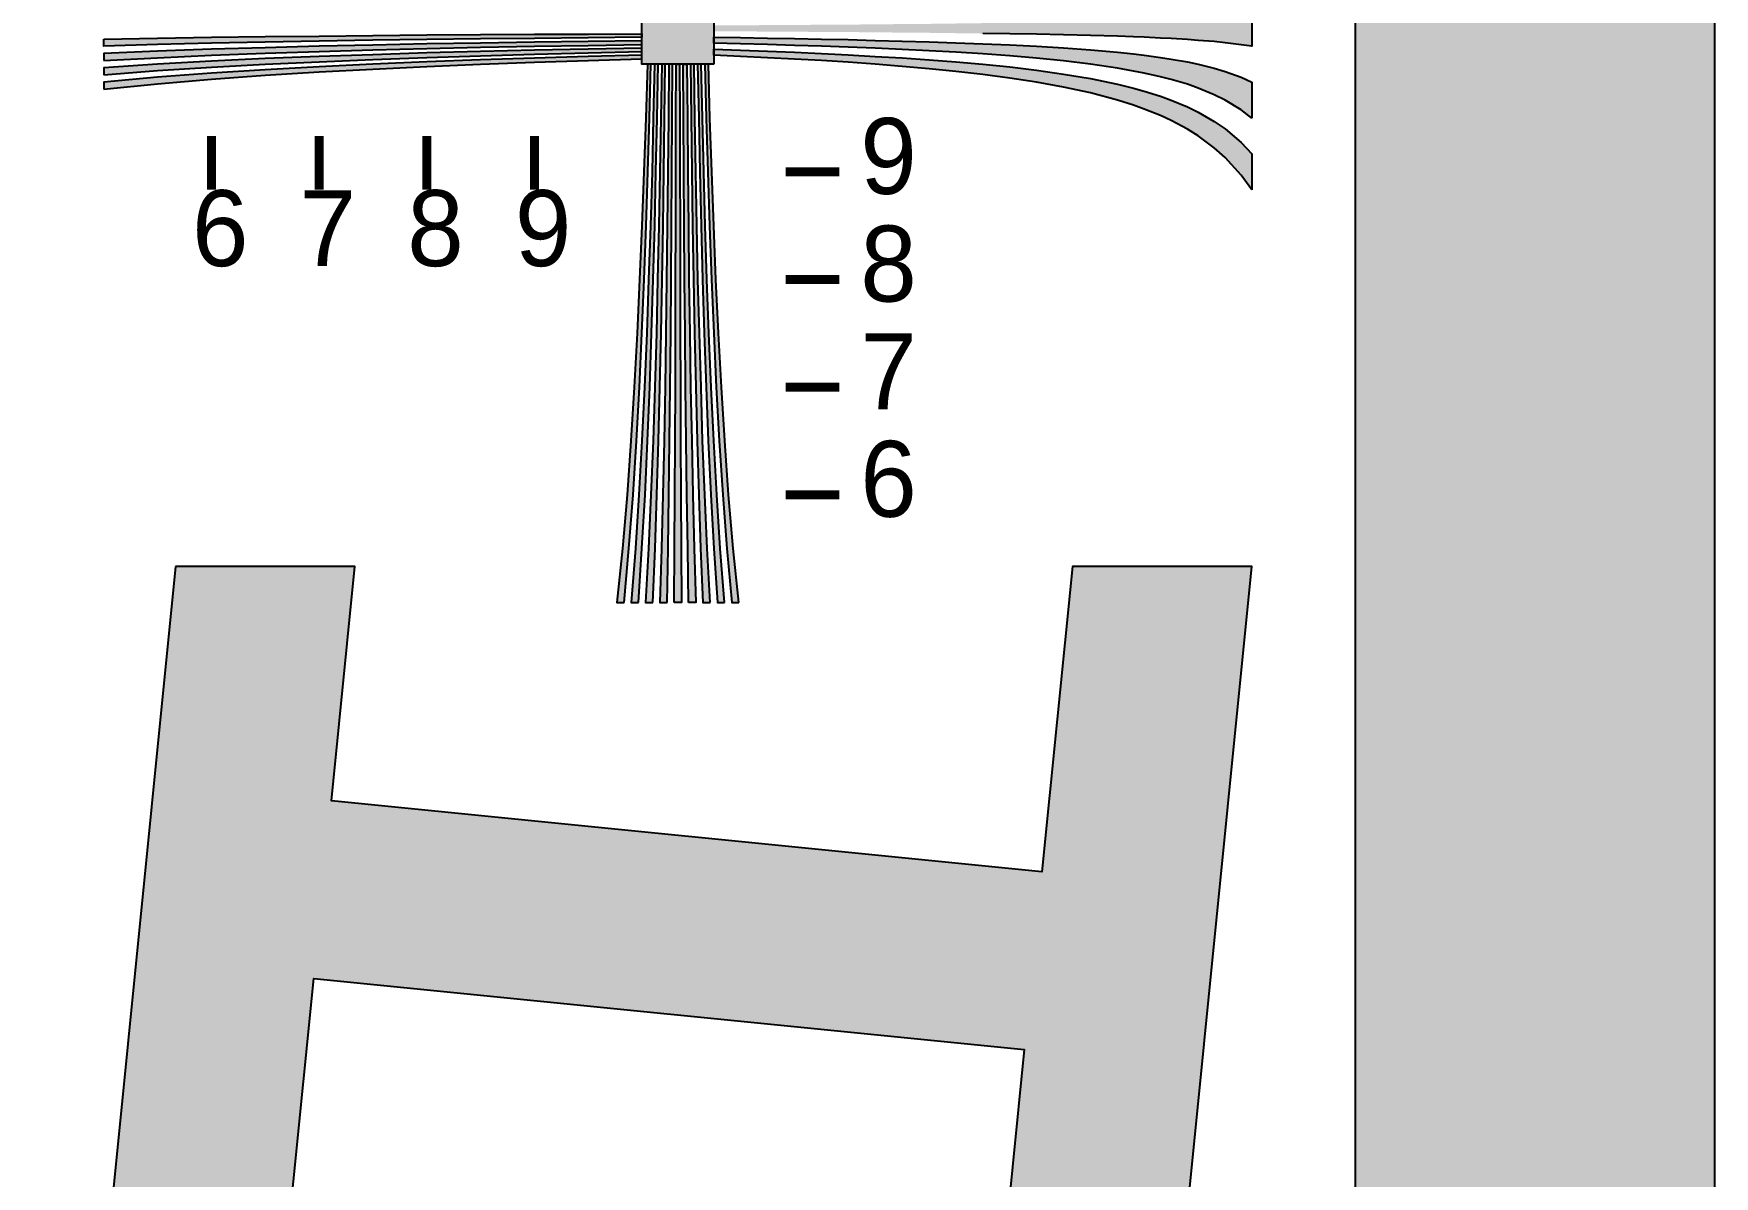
# Model space of a CAD drawing. Header units: millimetres. Extents: x 0 to 297, y 0 to 210.
# Drawn here: x 215 to 297, y 92.7 to 148.5 of the extents above; entities that cross this region are included whole.
import ezdxf

# ---------------------------------------------------------------- set-up
doc = ezdxf.new("R2010")
doc.units = ezdxf.units.MM
for name, color, linetype in [('FRAME', 7, 'Continuous'), ('GLUE', 1, 'Continuous'), ('LABELS', 7, 'Continuous'), ('PERIPHERY', 7, 'Continuous'), ('SFR', 7, 'Continuous')]:
    doc.layers.add(name, color=color, linetype=linetype)

msp = doc.modelspace()

# ---------------------------------------------------------------- hatches: boundary and pattern name
at = {"layer": 'FRAME', "true_color": 0x000000}
h = msp.add_hatch(color=7, dxfattribs=at)
h.dxf.hatch_style = 1
h.paths.add_polyline_path([(279.5, 192.5), (297, 192.5), (297, 17.5), (279.5, 17.5), (279.5, 192.5)])
at = {"layer": 'PERIPHERY', "true_color": 0x000000}
h = msp.add_hatch(color=7, dxfattribs=at)
h.dxf.hatch_style = 1
h.paths.add_polyline_path([(248.192, 147), (244.692, 147), (244.692, 150.5), (248.192, 150.5), (248.192, 147)])
h = msp.add_hatch(color=7, dxfattribs=at)
h.dxf.hatch_style = 1
h.paths.add_polyline_path([(274.442, 147.876), (273.917, 147.954), (273.13, 148.051), (272.605, 148.103), (271.817, 148.165), (271.292, 148.208), (270.505, 148.252), (269.98, 148.278), (269.192, 148.313), (268.667, 148.331), (267.88, 148.366), (266.567, 148.401), (265.255, 148.436), (263.942, 148.462), (262.63, 148.48), (261.317, 148.497), (260.005, 148.515), (258.692, 148.532), (257.38, 148.541), (256.067, 148.559), (254.755, 148.567), (253.442, 148.576), (252.13, 148.585), (250.817, 148.593), (249.504, 148.602), (248.192, 148.602), (248.192, 148.9), (249.504, 148.9), (250.817, 148.908), (252.13, 148.917), (253.442, 148.925), (254.755, 148.934), (256.067, 148.943), (257.38, 148.96), (258.692, 148.969), (260.005, 148.987), (261.317, 149.004), (262.63, 149.022), (263.942, 149.04), (265.255, 149.066), (266.567, 149.101), (267.88, 149.136), (268.667, 149.171), (269.192, 149.188), (269.98, 149.223), (270.505, 149.249), (271.292, 149.302), (271.817, 149.337), (272.605, 149.398), (273.13, 149.45), (273.917, 149.547), (274.442, 149.625), (274.442, 147.876)])
h = msp.add_hatch(color=7, dxfattribs=at)
h.dxf.hatch_style = 1
h.paths.add_polyline_path([(218.442, 148.227), (221.067, 148.271), (223.692, 148.314), (226.317, 148.349), (228.942, 148.376), (231.567, 148.402), (234.192, 148.428), (236.817, 148.446), (239.442, 148.464), (242.067, 148.472), (244.692, 148.49), (244.692, 148.315), (242.067, 148.289), (239.442, 148.262), (236.817, 148.236), (234.192, 148.21), (231.567, 148.166), (228.942, 148.131), (226.317, 148.078), (223.692, 148.026), (221.067, 147.956), (218.442, 147.877), (218.442, 148.227)])
h = msp.add_hatch(color=7, dxfattribs=at)
h.dxf.hatch_style = 1
h.paths.add_polyline_path([(218.442, 147.177), (221.067, 147.317), (223.692, 147.439), (226.317, 147.544), (228.942, 147.623), (231.567, 147.702), (234.192, 147.772), (236.817, 147.825), (239.442, 147.877), (242.067, 147.921), (244.692, 147.965), (244.692, 148.14), (242.067, 148.105), (239.442, 148.07), (236.817, 148.035), (234.192, 147.991), (231.567, 147.938), (228.942, 147.877), (226.317, 147.807), (223.692, 147.729), (221.067, 147.641), (218.442, 147.527), (218.442, 147.177)])
h = msp.add_hatch(color=7, dxfattribs=at)
h.dxf.hatch_style = 1
h.paths.add_polyline_path([(218.442, 146.477), (221.067, 146.687), (223.692, 146.853), (226.317, 147.002), (228.942, 147.124), (231.567, 147.238), (234.192, 147.334), (236.817, 147.413), (239.442, 147.492), (242.067, 147.553), (244.692, 147.614), (244.692, 147.789), (242.067, 147.736), (239.442, 147.684), (236.817, 147.623), (234.192, 147.553), (231.567, 147.465), (228.942, 147.378), (226.317, 147.273), (223.692, 147.15), (221.067, 147.002), (218.442, 146.827), (218.442, 146.477)])
h = msp.add_hatch(color=7, dxfattribs=at)
h.dxf.hatch_style = 1
h.paths.add_polyline_path([(274.442, 144.375), (273.917, 144.77), (273.13, 145.251), (272.605, 145.513), (271.817, 145.837), (271.292, 146.021), (270.505, 146.248), (269.98, 146.389), (269.192, 146.563), (268.667, 146.668), (267.88, 146.808), (266.567, 147), (265.255, 147.158), (263.942, 147.289), (262.63, 147.403), (261.317, 147.5), (260.005, 147.587), (258.692, 147.657), (257.38, 147.719), (256.067, 147.779), (254.755, 147.832), (253.442, 147.876), (252.13, 147.92), (250.817, 147.955), (249.504, 147.989), (248.192, 148.025), (248.192, 148.313), (249.504, 148.296), (250.817, 148.27), (252.13, 148.252), (253.442, 148.226), (254.755, 148.2), (256.067, 148.165), (257.38, 148.13), (258.692, 148.095), (260.005, 148.051), (261.317, 147.998), (262.63, 147.946), (263.942, 147.876), (265.255, 147.797), (266.567, 147.701), (267.88, 147.587), (268.667, 147.5), (269.192, 147.438), (269.98, 147.333), (270.505, 147.254), (271.292, 147.114), (271.817, 147), (272.605, 146.808), (273.13, 146.651), (273.917, 146.362), (274.442, 146.125), (274.442, 144.375)])
h = msp.add_hatch(color=7, dxfattribs=at)
h.dxf.hatch_style = 1
h.paths.add_polyline_path([(274.442, 140.876), (273.917, 141.593), (273.13, 142.451), (272.605, 142.914), (271.817, 143.5), (271.292, 143.833), (270.505, 144.252), (269.98, 144.498), (269.192, 144.813), (268.667, 144.997), (267.88, 145.25), (266.567, 145.6), (265.255, 145.889), (263.942, 146.126), (262.63, 146.327), (261.317, 146.502), (260.005, 146.65), (258.692, 146.782), (257.38, 146.895), (256.067, 147), (254.755, 147.097), (253.442, 147.176), (252.13, 147.254), (250.817, 147.316), (249.504, 147.377), (248.192, 147.438), (248.192, 147.727), (249.504, 147.683), (250.817, 147.639), (252.13, 147.587), (253.442, 147.525), (254.755, 147.464), (256.067, 147.385), (257.38, 147.306), (258.692, 147.219), (260.005, 147.114), (261.317, 147), (262.63, 146.869), (263.942, 146.712), (265.255, 146.519), (266.567, 146.3), (267.88, 146.029), (268.667, 145.836), (269.192, 145.688), (269.98, 145.443), (270.505, 145.25), (271.292, 144.927), (271.817, 144.664), (272.605, 144.209), (273.13, 143.85), (273.917, 143.185), (274.442, 142.625), (274.442, 140.876)])
h = msp.add_hatch(color=7, dxfattribs=at)
h.dxf.hatch_style = 1
h.paths.add_polyline_path([(218.442, 145.776), (221.067, 146.048), (223.692, 146.275), (226.317, 146.459), (228.942, 146.625), (231.567, 146.765), (234.192, 146.897), (236.817, 147.002), (239.442, 147.098), (242.067, 147.186), (244.692, 147.264), (244.692, 147.439), (242.067, 147.369), (239.442, 147.29), (236.817, 147.212), (234.192, 147.115), (231.567, 147.001), (228.942, 146.879), (226.317, 146.73), (223.692, 146.564), (221.067, 146.363), (218.442, 146.127), (218.442, 145.776)])
h = msp.add_hatch(color=7, dxfattribs=at)
h.dxf.hatch_style = 1
h.paths.add_polyline_path([(243.817, 120.75), (244.053, 123.375), (244.254, 126), (244.421, 128.625), (244.569, 131.25), (244.692, 133.875), (244.797, 136.5), (244.902, 139.125), (244.98, 141.75), (245.059, 144.375), (245.129, 147), (244.955, 147), (244.876, 144.375), (244.788, 141.75), (244.692, 139.125), (244.578, 136.5), (244.456, 133.875), (244.316, 131.25), (244.15, 128.625), (243.966, 126), (243.738, 123.375), (243.467, 120.75), (243.817, 120.75)])
h = msp.add_hatch(color=7, dxfattribs=at)
h.dxf.hatch_style = 1
h.paths.add_polyline_path([(244.517, 120.75), (244.692, 123.375), (244.84, 126), (244.963, 128.625), (245.068, 131.25), (245.155, 133.875), (245.234, 136.5), (245.313, 139.125), (245.374, 141.75), (245.427, 144.375), (245.479, 147), (245.304, 147), (245.243, 144.375), (245.182, 141.75), (245.103, 139.125), (245.016, 136.5), (244.928, 133.875), (244.815, 131.25), (244.692, 128.625), (244.544, 126), (244.377, 123.375), (244.167, 120.75), (244.517, 120.75)])
h = msp.add_hatch(color=7, dxfattribs=at)
h.dxf.hatch_style = 1
h.paths.add_polyline_path([(245.217, 120.75), (245.331, 123.375), (245.418, 126), (245.497, 128.625), (245.567, 131.25), (245.628, 133.875), (245.672, 136.5), (245.725, 139.125), (245.76, 141.75), (245.794, 144.375), (245.829, 147), (245.655, 147), (245.611, 144.375), (245.567, 141.75), (245.514, 139.125), (245.453, 136.5), (245.392, 133.875), (245.313, 131.25), (245.234, 128.625), (245.129, 126), (245.007, 123.375), (244.867, 120.75), (245.217, 120.75)])
h = msp.add_hatch(color=7, dxfattribs=at)
h.dxf.hatch_style = 1
h.paths.add_polyline_path([(245.917, 120.75), (245.961, 123.375), (246.005, 126), (246.04, 128.625), (246.066, 131.25), (246.092, 133.875), (246.11, 136.5), (246.136, 139.125), (246.153, 141.75), (246.162, 144.375), (246.18, 147), (246.005, 147), (245.979, 144.375), (245.952, 141.75), (245.926, 139.125), (245.891, 136.5), (245.856, 133.875), (245.822, 131.25), (245.769, 128.625), (245.716, 126), (245.646, 123.375), (245.568, 120.75), (245.917, 120.75)])
h = msp.add_hatch(color=7, dxfattribs=at)
h.dxf.hatch_style = 1
h.paths.add_polyline_path([(246.267, 120.75), (246.285, 123.375), (246.293, 126), (246.311, 128.625), (246.32, 131.25), (246.328, 133.875), (246.328, 136.5), (246.337, 139.125), (246.345, 141.75), (246.345, 144.375), (246.354, 147), (246.529, 147), (246.538, 144.375), (246.538, 141.75), (246.546, 139.125), (246.546, 136.5), (246.555, 133.875), (246.563, 131.25), (246.572, 128.625), (246.59, 126), (246.599, 123.375), (246.616, 120.75), (246.267, 120.75)])
h = msp.add_hatch(color=7, dxfattribs=at)
h.dxf.hatch_style = 1
h.paths.add_polyline_path([(246.967, 120.75), (246.923, 123.375), (246.879, 126), (246.845, 128.625), (246.818, 131.25), (246.792, 133.875), (246.766, 136.5), (246.748, 139.125), (246.73, 141.75), (246.722, 144.375), (246.704, 147), (246.879, 147), (246.905, 144.375), (246.932, 141.75), (246.958, 139.125), (246.984, 136.5), (247.028, 133.875), (247.063, 131.25), (247.116, 128.625), (247.168, 126), (247.238, 123.375), (247.317, 120.75), (246.967, 120.75)])
h = msp.add_hatch(color=7, dxfattribs=at)
h.dxf.hatch_style = 1
h.paths.add_polyline_path([(248.017, 120.75), (247.877, 123.375), (247.755, 126), (247.65, 128.625), (247.571, 131.25), (247.492, 133.875), (247.422, 136.5), (247.369, 139.125), (247.317, 141.75), (247.273, 144.375), (247.229, 147), (247.054, 147), (247.089, 144.375), (247.124, 141.75), (247.159, 139.125), (247.203, 136.5), (247.255, 133.875), (247.317, 131.25), (247.387, 128.625), (247.465, 126), (247.553, 123.375), (247.667, 120.75), (248.017, 120.75)])
h = msp.add_hatch(color=7, dxfattribs=at)
h.dxf.hatch_style = 1
h.paths.add_polyline_path([(248.717, 120.75), (248.507, 123.375), (248.34, 126), (248.192, 128.625), (248.07, 131.25), (247.956, 133.875), (247.859, 136.5), (247.781, 139.125), (247.702, 141.75), (247.641, 144.375), (247.58, 147), (247.405, 147), (247.457, 144.375), (247.51, 141.75), (247.571, 139.125), (247.641, 136.5), (247.729, 133.875), (247.816, 131.25), (247.921, 128.625), (248.043, 126), (248.192, 123.375), (248.367, 120.75), (248.717, 120.75)])
h = msp.add_hatch(color=7, dxfattribs=at)
h.dxf.hatch_style = 1
h.paths.add_polyline_path([(249.417, 120.75), (249.146, 123.375), (248.918, 126), (248.735, 128.625), (248.568, 131.25), (248.428, 133.875), (248.297, 136.5), (248.192, 139.125), (248.095, 141.75), (248.008, 144.375), (247.929, 147), (247.754, 147), (247.824, 144.375), (247.903, 141.75), (247.982, 139.125), (248.078, 136.5), (248.192, 133.875), (248.315, 131.25), (248.463, 128.625), (248.629, 126), (248.83, 123.375), (249.067, 120.75), (249.417, 120.75)])
at = {"layer": 'SFR', "true_color": 0x000000}
h = msp.add_hatch(color=7, dxfattribs=at)
h.dxf.hatch_style = 1
h.paths.add_polyline_path([(221.942, 122.5), (218.442, 87.5), (227.192, 87.5), (228.682, 102.401), (263.336, 98.935), (262.193, 87.499), (270.942, 87.499), (274.443, 122.499), (265.692, 122.499), (264.202, 107.598), (229.549, 111.064), (230.692, 122.499), (221.942, 122.499), (221.942, 122.5)])

# ---------------------------------------------------------------- linework, layer by layer
at = {"layer": 'FRAME', "color": 250}
msp.add_lwpolyline([(279.5, 192.5), (297, 192.5), (297, 17.5), (279.5, 17.5), (279.5, 192.5)], close=True, dxfattribs=at)
at = {"layer": 'FRAME', "color": 250, "true_color": 0x000000}
for points in [[(279.5, 192.5), (279.5, 17.5), (297, 17.5)], [(297, 17.5), (297, 192.5), (279.5, 192.5)]]:
    msp.add_solid(points, dxfattribs=at)
at = {"layer": 'GLUE', "color": 1, "lineweight": 18}
msp.add_lwpolyline([(0, 0), (297, 0), (297, 210), (0, 210), (0, 0)], dxfattribs=at)
at = {"layer": 'PERIPHERY', "color": 250}
for points in [[(248.192, 147), (244.692, 147), (244.692, 150.5), (248.192, 150.5), (248.192, 147)], [(218.442, 148.227), (221.067, 148.271), (223.692, 148.314), (226.317, 148.349), (228.942, 148.376), (231.567, 148.402), (234.192, 148.428), (236.817, 148.446), (239.442, 148.464), (242.067, 148.472), (244.692, 148.49), (244.692, 148.315), (242.067, 148.289), (239.442, 148.262), (236.817, 148.236), (234.192, 148.21), (231.567, 148.166), (228.942, 148.131), (226.317, 148.078), (223.692, 148.026), (221.067, 147.956), (218.442, 147.877), (218.442, 148.227)], [(218.442, 147.177), (221.067, 147.317), (223.692, 147.439), (226.317, 147.544), (228.942, 147.623), (231.567, 147.702), (234.192, 147.772), (236.817, 147.825), (239.442, 147.877), (242.067, 147.921), (244.692, 147.965), (244.692, 148.14), (242.067, 148.105), (239.442, 148.07), (236.817, 148.035), (234.192, 147.991), (231.567, 147.938), (228.942, 147.877), (226.317, 147.807), (223.692, 147.729), (221.067, 147.641), (218.442, 147.527), (218.442, 147.177)], [(218.442, 146.477), (221.067, 146.687), (223.692, 146.853), (226.317, 147.002), (228.942, 147.124), (231.567, 147.238), (234.192, 147.334), (236.817, 147.413), (239.442, 147.492), (242.067, 147.553), (244.692, 147.614), (244.692, 147.789), (242.067, 147.736), (239.442, 147.684), (236.817, 147.623), (234.192, 147.553), (231.567, 147.465), (228.942, 147.378), (226.317, 147.273), (223.692, 147.15), (221.067, 147.002), (218.442, 146.827), (218.442, 146.477)], [(274.442, 144.375), (273.917, 144.77), (273.13, 145.251), (272.605, 145.513), (271.817, 145.837), (271.292, 146.021), (270.505, 146.248), (269.98, 146.389), (269.192, 146.563), (268.667, 146.668), (267.88, 146.808), (266.567, 147), (265.255, 147.158), (263.942, 147.289), (262.63, 147.403), (261.317, 147.5), (260.005, 147.587), (258.692, 147.657), (257.38, 147.719), (256.067, 147.779), (254.755, 147.832), (253.442, 147.876), (252.13, 147.92), (250.817, 147.955), (249.504, 147.989), (248.192, 148.025), (248.192, 148.313), (249.504, 148.296), (250.817, 148.27), (252.13, 148.252), (253.442, 148.226), (254.755, 148.2), (256.067, 148.165), (257.38, 148.13), (258.692, 148.095), (260.005, 148.051), (261.317, 147.998), (262.63, 147.946), (263.942, 147.876), (265.255, 147.797), (266.567, 147.701), (267.88, 147.587), (268.667, 147.5), (269.192, 147.438), (269.98, 147.333), (270.505, 147.254), (271.292, 147.114), (271.817, 147), (272.605, 146.808), (273.13, 146.651), (273.917, 146.362), (274.442, 146.125), (274.442, 144.375)], [(274.442, 140.876), (273.917, 141.593), (273.13, 142.451), (272.605, 142.914), (271.817, 143.5), (271.292, 143.833), (270.505, 144.252), (269.98, 144.498), (269.192, 144.813), (268.667, 144.997), (267.88, 145.25), (266.567, 145.6), (265.255, 145.889), (263.942, 146.126), (262.63, 146.327), (261.317, 146.502), (260.005, 146.65), (258.692, 146.782), (257.38, 146.895), (256.067, 147), (254.755, 147.097), (253.442, 147.176), (252.13, 147.254), (250.817, 147.316), (249.504, 147.377), (248.192, 147.438), (248.192, 147.727), (249.504, 147.683), (250.817, 147.639), (252.13, 147.587), (253.442, 147.525), (254.755, 147.464), (256.067, 147.385), (257.38, 147.306), (258.692, 147.219), (260.005, 147.114), (261.317, 147), (262.63, 146.869), (263.942, 146.712), (265.255, 146.519), (266.567, 146.3), (267.88, 146.029), (268.667, 145.836), (269.192, 145.688), (269.98, 145.443), (270.505, 145.25), (271.292, 144.927), (271.817, 144.664), (272.605, 144.209), (273.13, 143.85), (273.917, 143.185), (274.442, 142.625), (274.442, 140.876)], [(218.442, 145.776), (221.067, 146.048), (223.692, 146.275), (226.317, 146.459), (228.942, 146.625), (231.567, 146.765), (234.192, 146.897), (236.817, 147.002), (239.442, 147.098), (242.067, 147.186), (244.692, 147.264), (244.692, 147.439), (242.067, 147.369), (239.442, 147.29), (236.817, 147.212), (234.192, 147.115), (231.567, 147.001), (228.942, 146.879), (226.317, 146.73), (223.692, 146.564), (221.067, 146.363), (218.442, 146.127), (218.442, 145.776)], [(243.817, 120.75), (244.053, 123.375), (244.254, 126), (244.421, 128.625), (244.569, 131.25), (244.692, 133.875), (244.797, 136.5), (244.902, 139.125), (244.98, 141.75), (245.059, 144.375), (245.129, 147), (244.955, 147), (244.876, 144.375), (244.788, 141.75), (244.692, 139.125), (244.578, 136.5), (244.456, 133.875), (244.316, 131.25), (244.15, 128.625), (243.966, 126), (243.738, 123.375), (243.467, 120.75), (243.817, 120.75)], [(244.517, 120.75), (244.692, 123.375), (244.84, 126), (244.963, 128.625), (245.068, 131.25), (245.155, 133.875), (245.234, 136.5), (245.313, 139.125), (245.374, 141.75), (245.427, 144.375), (245.479, 147), (245.304, 147), (245.243, 144.375), (245.182, 141.75), (245.103, 139.125), (245.016, 136.5), (244.928, 133.875), (244.815, 131.25), (244.692, 128.625), (244.544, 126), (244.377, 123.375), (244.167, 120.75), (244.517, 120.75)], [(245.217, 120.75), (245.331, 123.375), (245.418, 126), (245.497, 128.625), (245.567, 131.25), (245.628, 133.875), (245.672, 136.5), (245.725, 139.125), (245.76, 141.75), (245.794, 144.375), (245.829, 147), (245.655, 147), (245.611, 144.375), (245.567, 141.75), (245.514, 139.125), (245.453, 136.5), (245.392, 133.875), (245.313, 131.25), (245.234, 128.625), (245.129, 126), (245.007, 123.375), (244.867, 120.75), (245.217, 120.75)], [(245.917, 120.75), (245.961, 123.375), (246.005, 126), (246.04, 128.625), (246.066, 131.25), (246.092, 133.875), (246.11, 136.5), (246.136, 139.125), (246.153, 141.75), (246.162, 144.375), (246.18, 147), (246.005, 147), (245.979, 144.375), (245.952, 141.75), (245.926, 139.125), (245.891, 136.5), (245.856, 133.875), (245.822, 131.25), (245.769, 128.625), (245.716, 126), (245.646, 123.375), (245.568, 120.75), (245.917, 120.75)], [(246.267, 120.75), (246.285, 123.375), (246.293, 126), (246.311, 128.625), (246.32, 131.25), (246.328, 133.875), (246.328, 136.5), (246.337, 139.125), (246.345, 141.75), (246.345, 144.375), (246.354, 147), (246.529, 147), (246.538, 144.375), (246.538, 141.75), (246.546, 139.125), (246.546, 136.5), (246.555, 133.875), (246.563, 131.25), (246.572, 128.625), (246.59, 126), (246.599, 123.375), (246.616, 120.75), (246.267, 120.75)], [(246.967, 120.75), (246.923, 123.375), (246.879, 126), (246.845, 128.625), (246.818, 131.25), (246.792, 133.875), (246.766, 136.5), (246.748, 139.125), (246.73, 141.75), (246.722, 144.375), (246.704, 147), (246.879, 147), (246.905, 144.375), (246.932, 141.75), (246.958, 139.125), (246.984, 136.5), (247.028, 133.875), (247.063, 131.25), (247.116, 128.625), (247.168, 126), (247.238, 123.375), (247.317, 120.75), (246.967, 120.75)], [(248.017, 120.75), (247.877, 123.375), (247.755, 126), (247.65, 128.625), (247.571, 131.25), (247.492, 133.875), (247.422, 136.5), (247.369, 139.125), (247.317, 141.75), (247.273, 144.375), (247.229, 147), (247.054, 147), (247.089, 144.375), (247.124, 141.75), (247.159, 139.125), (247.203, 136.5), (247.255, 133.875), (247.317, 131.25), (247.387, 128.625), (247.465, 126), (247.553, 123.375), (247.667, 120.75), (248.017, 120.75)], [(248.717, 120.75), (248.507, 123.375), (248.34, 126), (248.192, 128.625), (248.07, 131.25), (247.956, 133.875), (247.859, 136.5), (247.781, 139.125), (247.702, 141.75), (247.641, 144.375), (247.58, 147), (247.405, 147), (247.457, 144.375), (247.51, 141.75), (247.571, 139.125), (247.641, 136.5), (247.729, 133.875), (247.816, 131.25), (247.921, 128.625), (248.043, 126), (248.192, 123.375), (248.367, 120.75), (248.717, 120.75)], [(249.417, 120.75), (249.146, 123.375), (248.918, 126), (248.735, 128.625), (248.568, 131.25), (248.428, 133.875), (248.297, 136.5), (248.192, 139.125), (248.095, 141.75), (248.008, 144.375), (247.929, 147), (247.754, 147), (247.824, 144.375), (247.903, 141.75), (247.982, 139.125), (248.078, 136.5), (248.192, 133.875), (248.315, 131.25), (248.463, 128.625), (248.629, 126), (248.83, 123.375), (249.067, 120.75), (249.417, 120.75)]]:
    msp.add_lwpolyline(points, close=True, dxfattribs=at)
msp.add_lwpolyline([(274.442, 149.625), (274.442, 147.876), (274.442, 147.876), (273.917, 147.954), (273.13, 148.051), (272.605, 148.103), (271.817, 148.165), (271.292, 148.208), (270.505, 148.252), (269.98, 148.278), (269.192, 148.313), (268.667, 148.331), (267.88, 148.366), (266.567, 148.401), (265.255, 148.436), (263.942, 148.462), (262.63, 148.48), (261.317, 148.497)], dxfattribs=at)
at = {"layer": 'PERIPHERY', "color": 250, "lineweight": 35, "const_width": 0.437}
for points in [[(223.692, 143.502), (223.692, 140.877)], [(228.942, 143.502), (228.942, 140.877)], [(234.192, 143.502), (234.192, 140.877)], [(239.442, 143.502), (239.442, 140.877)], [(251.692, 141.75), (254.317, 141.75)], [(251.692, 136.5), (254.317, 136.5)], [(251.692, 131.25), (254.317, 131.25)], [(251.692, 126), (254.317, 126)]]:
    msp.add_lwpolyline(points, dxfattribs=at)
at = {"layer": 'PERIPHERY', "color": 250, "true_color": 0x000000}
for points in [[(248.192, 147), (248.192, 150.5), (244.692, 150.5)], [(244.692, 150.5), (244.692, 147), (248.192, 147)], [(274.442, 147.876), (269.98, 149.223), (269.192, 149.188)], [(274.442, 147.876), (270.505, 149.249), (269.98, 149.223)], [(274.442, 147.876), (271.292, 149.302), (270.505, 149.249)], [(274.442, 147.876), (271.817, 149.337), (271.292, 149.302)], [(274.442, 147.876), (272.605, 149.398), (271.817, 149.337)], [(274.442, 147.876), (273.13, 149.45), (272.605, 149.398)], [(274.442, 147.876), (273.917, 149.547), (273.13, 149.45)], [(274.442, 147.876), (274.442, 149.625), (273.917, 149.547)], [(218.442, 148.227), (244.692, 148.315), (244.692, 148.49)], [(218.442, 148.227), (244.692, 148.49), (242.067, 148.472)], [(218.442, 148.227), (242.067, 148.472), (239.442, 148.464)], [(218.442, 148.227), (239.442, 148.464), (236.817, 148.446)], [(218.442, 148.227), (236.817, 148.446), (234.192, 148.428)], [(218.442, 148.227), (234.192, 148.428), (231.567, 148.402)], [(218.442, 148.227), (231.567, 148.402), (228.942, 148.376)], [(266.567, 149.101), (261.317, 148.497), (262.63, 148.48)], [(266.567, 149.101), (262.63, 148.48), (263.942, 148.462)], [(266.567, 149.101), (263.942, 148.462), (265.255, 148.436)], [(266.567, 149.101), (265.255, 148.436), (266.567, 148.401)], [(274.442, 147.876), (267.88, 149.136), (266.567, 149.101)], [(266.567, 149.101), (266.567, 148.401), (267.88, 148.366)], [(266.567, 149.101), (267.88, 148.366), (268.667, 148.331)], [(266.567, 149.101), (268.667, 148.331), (269.192, 148.313)], [(266.567, 149.101), (269.192, 148.313), (269.98, 148.278)], [(266.567, 149.101), (269.98, 148.278), (270.505, 148.252)], [(266.567, 149.101), (270.505, 148.252), (271.292, 148.208)], [(266.567, 149.101), (271.292, 148.208), (271.817, 148.165)], [(266.567, 149.101), (271.817, 148.165), (272.605, 148.103)], [(266.567, 149.101), (272.605, 148.103), (273.13, 148.051)], [(266.567, 149.101), (273.13, 148.051), (273.917, 147.954)], [(266.567, 149.101), (273.917, 147.954), (274.442, 147.876)], [(274.442, 147.876), (268.667, 149.171), (267.88, 149.136)], [(274.442, 147.876), (269.192, 149.188), (268.667, 149.171)], [(218.442, 148.227), (228.942, 148.376), (226.317, 148.349)], [(226.317, 148.349), (221.067, 148.271), (218.442, 148.227)], [(218.442, 148.227), (242.067, 148.289), (244.692, 148.315)], [(218.442, 148.227), (239.442, 148.262), (242.067, 148.289)], [(218.442, 148.227), (236.817, 148.236), (239.442, 148.262)], [(218.442, 148.227), (234.192, 148.21), (236.817, 148.236)], [(218.442, 148.227), (218.442, 147.877), (221.067, 147.956)], [(218.442, 148.227), (221.067, 147.956), (223.692, 148.026)], [(218.442, 148.227), (223.692, 148.026), (226.317, 148.078)], [(218.442, 148.227), (226.317, 148.078), (228.942, 148.131)], [(218.442, 148.227), (228.942, 148.131), (231.567, 148.166)], [(218.442, 148.227), (231.567, 148.166), (234.192, 148.21)], [(218.442, 147.527), (244.692, 147.965), (244.692, 148.14)], [(218.442, 147.527), (244.692, 148.14), (242.067, 148.105)], [(218.442, 147.527), (242.067, 148.105), (239.442, 148.07)], [(218.442, 147.527), (239.442, 148.07), (236.817, 148.035)], [(218.442, 147.527), (236.817, 148.035), (234.192, 147.991)], [(218.442, 147.527), (234.192, 147.991), (231.567, 147.938)], [(218.442, 147.527), (242.067, 147.921), (244.692, 147.965)], [(218.442, 147.527), (231.567, 147.938), (228.942, 147.877)], [(218.442, 147.527), (239.442, 147.877), (242.067, 147.921)], [(218.442, 147.527), (236.817, 147.825), (239.442, 147.877)], [(218.442, 147.527), (228.942, 147.877), (226.317, 147.807)], [(218.442, 147.527), (234.192, 147.772), (236.817, 147.825)], [(218.442, 147.527), (226.317, 147.807), (223.692, 147.729)], [(218.442, 146.827), (234.192, 147.334), (244.692, 147.789)], [(218.442, 146.827), (244.692, 147.789), (242.067, 147.736)], [(218.442, 147.527), (231.567, 147.702), (234.192, 147.772)], [(218.442, 146.827), (242.067, 147.736), (239.442, 147.684)], [(223.692, 147.729), (221.067, 147.641), (218.442, 147.527)], [(218.442, 147.527), (228.942, 147.623), (231.567, 147.702)], [(218.442, 146.827), (239.442, 147.684), (236.817, 147.623)], [(218.442, 146.827), (236.817, 147.623), (234.192, 147.553)], [(218.442, 147.527), (226.317, 147.544), (228.942, 147.623)], [(226.317, 148.349), (223.692, 148.314), (221.067, 148.271)], [(234.192, 147.334), (239.442, 147.492), (244.692, 147.789)], [(239.442, 147.492), (242.067, 147.553), (244.692, 147.789)], [(242.067, 147.553), (244.692, 147.614), (244.692, 147.789)], [(271.292, 147.114), (249.504, 148.296), (248.192, 148.313)], [(248.192, 148.313), (248.192, 148.025), (249.504, 147.989)], [(248.192, 148.313), (249.504, 147.989), (250.817, 147.955)], [(248.192, 148.313), (250.817, 147.955), (252.13, 147.92)], [(248.192, 148.313), (252.13, 147.92), (253.442, 147.876)], [(248.192, 148.313), (253.442, 147.876), (254.755, 147.832)], [(248.192, 148.313), (254.755, 147.832), (256.067, 147.779)], [(271.292, 147.114), (248.192, 148.313), (256.067, 147.779)], [(258.692, 147.219), (249.504, 147.683), (248.192, 147.727)], [(258.692, 147.219), (248.192, 147.727), (248.192, 147.438)], [(271.292, 147.114), (250.817, 148.27), (249.504, 148.296)], [(258.692, 147.219), (250.817, 147.639), (249.504, 147.683)], [(271.292, 147.114), (252.13, 148.252), (250.817, 148.27)], [(258.692, 147.219), (252.13, 147.587), (250.817, 147.639)], [(271.292, 147.114), (253.442, 148.226), (252.13, 148.252)], [(258.692, 147.219), (253.442, 147.525), (252.13, 147.587)], [(271.292, 147.114), (254.755, 148.2), (253.442, 148.226)], [(271.292, 147.114), (256.067, 148.165), (254.755, 148.2)], [(271.292, 147.114), (257.38, 148.13), (256.067, 148.165)], [(271.292, 147.114), (256.067, 147.779), (257.38, 147.719)], [(271.292, 147.114), (258.692, 148.095), (257.38, 148.13)], [(271.292, 147.114), (257.38, 147.719), (258.692, 147.657)], [(271.292, 147.114), (260.005, 148.051), (258.692, 148.095)], [(271.292, 147.114), (258.692, 147.657), (260.005, 147.587)], [(271.292, 147.114), (261.317, 147.998), (260.005, 148.051)], [(271.292, 147.114), (260.005, 147.587), (261.317, 147.5)], [(271.292, 147.114), (262.63, 147.946), (261.317, 147.998)], [(271.292, 147.114), (263.942, 147.876), (262.63, 147.946)], [(271.292, 147.114), (265.255, 147.797), (263.942, 147.876)], [(271.292, 147.114), (266.567, 147.701), (265.255, 147.797)], [(271.292, 147.114), (267.88, 147.587), (266.567, 147.701)], [(271.292, 147.114), (268.667, 147.5), (267.88, 147.587)], [(218.442, 146.827), (234.192, 147.553), (231.567, 147.465)], [(218.442, 147.527), (223.692, 147.439), (226.317, 147.544)], [(218.442, 147.527), (218.442, 147.177), (221.067, 147.317)], [(218.442, 147.527), (221.067, 147.317), (223.692, 147.439)], [(218.442, 146.827), (231.567, 147.465), (228.942, 147.378)], [(218.442, 146.127), (234.192, 146.897), (244.692, 147.439)], [(218.442, 146.127), (244.692, 147.439), (242.067, 147.369)], [(218.442, 146.827), (228.942, 147.378), (226.317, 147.273)], [(218.442, 146.127), (242.067, 147.369), (239.442, 147.29)], [(218.442, 146.827), (231.567, 147.238), (234.192, 147.334)], [(218.442, 146.127), (239.442, 147.29), (236.817, 147.212)], [(218.442, 146.827), (226.317, 147.273), (223.692, 147.15)], [(218.442, 146.827), (228.942, 147.124), (231.567, 147.238)], [(218.442, 146.127), (236.817, 147.212), (234.192, 147.115)], [(223.692, 147.15), (221.067, 147.002), (218.442, 146.827)], [(218.442, 146.827), (226.317, 147.002), (228.942, 147.124)], [(218.442, 146.127), (234.192, 147.115), (231.567, 147.001)], [(218.442, 146.827), (223.692, 146.853), (226.317, 147.002)], [(218.442, 146.127), (231.567, 147.001), (228.942, 146.879)], [(218.442, 146.127), (231.567, 146.765), (234.192, 146.897)], [(218.442, 146.127), (228.942, 146.879), (226.317, 146.73)], [(218.442, 146.827), (221.067, 146.687), (223.692, 146.853)], [(218.442, 146.827), (218.442, 146.477), (221.067, 146.687)], [(218.442, 146.127), (228.942, 146.625), (231.567, 146.765)], [(234.192, 147.334), (236.817, 147.413), (239.442, 147.492)], [(234.192, 146.897), (236.817, 147.002), (244.692, 147.439)], [(236.817, 147.002), (239.442, 147.098), (244.692, 147.439)], [(239.442, 147.098), (242.067, 147.186), (244.692, 147.439)], [(242.067, 147.186), (244.692, 147.264), (244.692, 147.439)], [(244.569, 131.25), (245.059, 144.375), (245.129, 147)], [(244.569, 131.25), (245.129, 147), (244.955, 147)], [(244.569, 131.25), (244.955, 147), (244.876, 144.375)], [(245.068, 131.25), (245.427, 144.375), (245.479, 147)], [(245.068, 131.25), (245.479, 147), (245.304, 147)], [(245.068, 131.25), (245.304, 147), (245.243, 144.375)], [(245.628, 133.875), (245.655, 147), (245.611, 144.375)], [(245.628, 133.875), (245.794, 144.375), (245.829, 147)], [(245.628, 133.875), (245.829, 147), (245.655, 147)], [(246.136, 139.125), (246.005, 147), (245.979, 144.375)], [(246.162, 144.375), (246.18, 147), (246.005, 147)], [(246.136, 139.125), (246.162, 144.375), (246.005, 147)], [(246.267, 120.75), (246.538, 144.375), (246.529, 147)], [(246.529, 147), (246.285, 123.375), (246.267, 120.75)], [(246.529, 147), (246.293, 126), (246.285, 123.375)], [(246.529, 147), (246.311, 128.625), (246.293, 126)], [(246.529, 147), (246.32, 131.25), (246.311, 128.625)], [(246.529, 147), (246.328, 133.875), (246.32, 131.25)], [(246.529, 147), (246.337, 139.125), (246.328, 136.5)], [(246.529, 147), (246.328, 136.5), (246.328, 133.875)], [(246.529, 147), (246.345, 141.75), (246.337, 139.125)], [(246.529, 147), (246.354, 147), (246.345, 144.375)], [(246.529, 147), (246.345, 144.375), (246.345, 141.75)], [(246.967, 120.75), (246.879, 147), (246.704, 147)], [(246.967, 120.75), (246.704, 147), (246.722, 144.375)], [(246.967, 120.75), (246.905, 144.375), (246.879, 147)], [(247.667, 120.75), (247.229, 147), (247.054, 147)], [(247.667, 120.75), (247.054, 147), (247.089, 144.375)], [(247.667, 120.75), (247.273, 144.375), (247.229, 147)], [(247.641, 144.375), (247.58, 147), (247.405, 147)], [(247.702, 141.75), (247.641, 144.375), (247.405, 147)], [(247.859, 136.5), (247.702, 141.75), (247.405, 147)], [(248.367, 120.75), (247.859, 136.5), (247.405, 147)], [(248.367, 120.75), (247.405, 147), (247.457, 144.375)], [(248.008, 144.375), (247.929, 147), (247.754, 147)], [(248.095, 141.75), (248.008, 144.375), (247.754, 147)], [(248.192, 139.125), (248.095, 141.75), (247.754, 147)], [(248.297, 136.5), (248.192, 139.125), (247.754, 147)], [(249.067, 120.75), (248.297, 136.5), (247.754, 147)], [(249.067, 120.75), (247.754, 147), (247.824, 144.375)], [(258.692, 147.219), (248.192, 147.438), (249.504, 147.377)], [(258.692, 147.219), (249.504, 147.377), (250.817, 147.316)], [(258.692, 147.219), (250.817, 147.316), (252.13, 147.254)], [(258.692, 147.219), (252.13, 147.254), (253.442, 147.176)], [(258.692, 147.219), (254.755, 147.464), (253.442, 147.525)], [(258.692, 147.219), (253.442, 147.176), (254.755, 147.097)], [(258.692, 147.219), (256.067, 147.385), (254.755, 147.464)], [(258.692, 147.219), (254.755, 147.097), (256.067, 147)], [(258.692, 147.219), (257.38, 147.306), (256.067, 147.385)], [(258.692, 147.219), (256.067, 147), (257.38, 146.895)], [(258.692, 147.219), (257.38, 146.895), (258.692, 146.782)], [(271.817, 144.664), (260.005, 147.114), (258.692, 147.219)], [(258.692, 147.219), (258.692, 146.782), (260.005, 146.65)], [(258.692, 147.219), (260.005, 146.65), (261.317, 146.502)], [(258.692, 147.219), (261.317, 146.502), (262.63, 146.327)], [(258.692, 147.219), (262.63, 146.327), (263.942, 146.126)], [(258.692, 147.219), (263.942, 146.126), (265.255, 145.889)], [(271.817, 144.664), (258.692, 147.219), (265.255, 145.889)], [(271.817, 144.664), (261.317, 147), (260.005, 147.114)], [(271.292, 147.114), (261.317, 147.5), (262.63, 147.403)], [(271.817, 144.664), (262.63, 146.869), (261.317, 147)], [(271.292, 147.114), (262.63, 147.403), (263.942, 147.289)], [(271.817, 144.664), (263.942, 146.712), (262.63, 146.869)], [(271.292, 147.114), (263.942, 147.289), (265.255, 147.158)], [(271.292, 147.114), (265.255, 147.158), (266.567, 147)], [(271.292, 147.114), (266.567, 147), (267.88, 146.808)], [(271.292, 147.114), (267.88, 146.808), (268.667, 146.668)], [(271.292, 147.114), (269.192, 147.438), (268.667, 147.5)], [(271.292, 147.114), (268.667, 146.668), (269.192, 146.563)], [(271.292, 147.114), (269.98, 147.333), (269.192, 147.438)], [(271.292, 147.114), (269.192, 146.563), (269.98, 146.389)], [(271.292, 147.114), (270.505, 147.254), (269.98, 147.333)], [(271.292, 147.114), (269.98, 146.389), (270.505, 146.248)], [(271.292, 147.114), (270.505, 146.248), (271.292, 146.021)], [(274.442, 144.375), (271.817, 147), (271.292, 147.114)], [(271.292, 147.114), (271.292, 146.021), (271.817, 145.837)], [(271.292, 147.114), (271.817, 145.837), (272.605, 145.513)], [(271.292, 147.114), (272.605, 145.513), (273.13, 145.251)], [(271.292, 147.114), (273.13, 145.251), (273.917, 144.77)], [(271.292, 147.114), (273.917, 144.77), (274.442, 144.375)], [(274.442, 144.375), (272.605, 146.808), (271.817, 147)], [(274.442, 144.375), (273.13, 146.651), (272.605, 146.808)], [(218.442, 146.127), (226.317, 146.73), (223.692, 146.564)], [(218.442, 146.127), (226.317, 146.459), (228.942, 146.625)], [(223.692, 146.564), (221.067, 146.363), (218.442, 146.127)], [(218.442, 146.127), (223.692, 146.275), (226.317, 146.459)], [(218.442, 146.127), (221.067, 146.048), (223.692, 146.275)], [(218.442, 146.127), (218.442, 145.776), (221.067, 146.048)], [(271.817, 144.664), (265.255, 146.519), (263.942, 146.712)], [(271.817, 144.664), (266.567, 146.3), (265.255, 146.519)], [(271.817, 144.664), (267.88, 146.029), (266.567, 146.3)], [(271.817, 144.664), (268.667, 145.836), (267.88, 146.029)], [(274.442, 144.375), (273.917, 146.362), (273.13, 146.651)], [(274.442, 144.375), (274.442, 146.125), (273.917, 146.362)], [(271.817, 144.664), (265.255, 145.889), (266.567, 145.6)], [(271.817, 144.664), (266.567, 145.6), (267.88, 145.25)], [(271.817, 144.664), (267.88, 145.25), (268.667, 144.997)], [(271.817, 144.664), (269.192, 145.688), (268.667, 145.836)], [(271.817, 144.664), (269.98, 145.443), (269.192, 145.688)], [(271.817, 144.664), (270.505, 145.25), (269.98, 145.443)], [(271.817, 144.664), (271.292, 144.927), (270.505, 145.25)], [(244.569, 131.25), (244.98, 141.75), (245.059, 144.375)], [(244.569, 131.25), (244.876, 144.375), (244.788, 141.75)], [(245.068, 131.25), (245.374, 141.75), (245.427, 144.375)], [(245.068, 131.25), (245.243, 144.375), (245.182, 141.75)], [(245.628, 133.875), (245.611, 144.375), (245.567, 141.75)], [(245.628, 133.875), (245.76, 141.75), (245.794, 144.375)], [(246.136, 139.125), (245.979, 144.375), (245.952, 141.75)], [(246.136, 139.125), (246.153, 141.75), (246.162, 144.375)], [(246.267, 120.75), (246.538, 141.75), (246.538, 144.375)], [(246.967, 120.75), (246.722, 144.375), (246.73, 141.75)], [(246.967, 120.75), (246.932, 141.75), (246.905, 144.375)], [(247.667, 120.75), (247.089, 144.375), (247.124, 141.75)], [(247.667, 120.75), (247.317, 141.75), (247.273, 144.375)], [(248.367, 120.75), (247.457, 144.375), (247.51, 141.75)], [(249.067, 120.75), (247.824, 144.375), (247.903, 141.75)], [(271.817, 144.664), (268.667, 144.997), (269.192, 144.813)], [(271.817, 144.664), (269.192, 144.813), (269.98, 144.498)], [(271.817, 144.664), (269.98, 144.498), (270.505, 144.252)], [(271.817, 144.664), (270.505, 144.252), (271.292, 143.833)], [(271.817, 144.664), (271.292, 143.833), (271.817, 143.5)], [(274.442, 140.876), (272.605, 144.209), (271.817, 144.664)], [(271.817, 144.664), (271.817, 143.5), (272.605, 142.914)], [(271.817, 144.664), (272.605, 142.914), (273.13, 142.451)], [(271.817, 144.664), (273.13, 142.451), (273.917, 141.593)], [(271.817, 144.664), (273.917, 141.593), (274.442, 140.876)], [(274.442, 140.876), (273.13, 143.85), (272.605, 144.209)], [(274.442, 140.876), (273.917, 143.185), (273.13, 143.85)], [(274.442, 140.876), (274.442, 142.625), (273.917, 143.185)], [(244.569, 131.25), (244.902, 139.125), (244.98, 141.75)], [(244.569, 131.25), (244.788, 141.75), (244.692, 139.125)], [(245.068, 131.25), (245.313, 139.125), (245.374, 141.75)], [(245.068, 131.25), (245.182, 141.75), (245.103, 139.125)], [(245.628, 133.875), (245.567, 141.75), (245.514, 139.125)], [(245.628, 133.875), (245.672, 136.5), (245.76, 141.75)], [(245.672, 136.5), (245.725, 139.125), (245.76, 141.75)], [(246.136, 139.125), (245.952, 141.75), (245.926, 139.125)], [(246.267, 120.75), (246.546, 139.125), (246.538, 141.75)], [(246.967, 120.75), (246.73, 141.75), (246.748, 139.125)], [(246.967, 120.75), (246.958, 139.125), (246.932, 141.75)], [(247.667, 120.75), (247.124, 141.75), (247.159, 139.125)], [(247.667, 120.75), (247.369, 139.125), (247.317, 141.75)], [(248.367, 120.75), (247.51, 141.75), (247.571, 139.125)], [(247.859, 136.5), (247.781, 139.125), (247.702, 141.75)], [(249.067, 120.75), (247.903, 141.75), (247.982, 139.125)], [(244.569, 131.25), (244.797, 136.5), (244.902, 139.125)], [(244.569, 131.25), (244.692, 139.125), (244.578, 136.5)], [(245.068, 131.25), (245.103, 139.125), (245.016, 136.5)], [(245.068, 131.25), (245.234, 136.5), (245.313, 139.125)], [(245.628, 133.875), (245.514, 139.125), (245.453, 136.5)], [(245.568, 120.75), (246.11, 136.5), (246.136, 139.125)], [(246.136, 139.125), (245.646, 123.375), (245.568, 120.75)], [(246.136, 139.125), (245.716, 126), (245.646, 123.375)], [(246.136, 139.125), (245.769, 128.625), (245.716, 126)], [(246.136, 139.125), (245.822, 131.25), (245.769, 128.625)], [(246.136, 139.125), (245.856, 133.875), (245.822, 131.25)], [(246.136, 139.125), (245.891, 136.5), (245.856, 133.875)], [(246.136, 139.125), (245.926, 139.125), (245.891, 136.5)], [(246.267, 120.75), (246.546, 136.5), (246.546, 139.125)], [(246.967, 120.75), (246.748, 139.125), (246.766, 136.5)], [(246.967, 120.75), (246.984, 136.5), (246.958, 139.125)], [(247.667, 120.75), (247.159, 139.125), (247.203, 136.5)], [(247.667, 120.75), (247.422, 136.5), (247.369, 139.125)], [(248.367, 120.75), (247.571, 139.125), (247.641, 136.5)], [(249.067, 120.75), (247.982, 139.125), (248.078, 136.5)], [(244.569, 131.25), (244.578, 136.5), (244.456, 133.875)], [(244.569, 131.25), (244.692, 133.875), (244.797, 136.5)], [(245.068, 131.25), (245.016, 136.5), (244.928, 133.875)], [(245.068, 131.25), (245.155, 133.875), (245.234, 136.5)], [(245.628, 133.875), (245.453, 136.5), (245.392, 133.875)], [(245.568, 120.75), (246.092, 133.875), (246.11, 136.5)], [(246.267, 120.75), (246.555, 133.875), (246.546, 136.5)], [(246.967, 120.75), (246.766, 136.5), (246.792, 133.875)], [(246.967, 120.75), (247.028, 133.875), (246.984, 136.5)], [(247.667, 120.75), (247.203, 136.5), (247.255, 133.875)], [(247.667, 120.75), (247.492, 133.875), (247.422, 136.5)], [(248.367, 120.75), (247.641, 136.5), (247.729, 133.875)], [(248.367, 120.75), (247.956, 133.875), (247.859, 136.5)], [(249.067, 120.75), (248.078, 136.5), (248.192, 133.875)], [(249.067, 120.75), (248.428, 133.875), (248.297, 136.5)], [(244.569, 131.25), (244.456, 133.875), (244.316, 131.25)], [(245.068, 131.25), (244.928, 133.875), (244.815, 131.25)], [(244.867, 120.75), (245.567, 131.25), (245.628, 133.875)], [(245.628, 133.875), (245.007, 123.375), (244.867, 120.75)], [(245.628, 133.875), (245.129, 126), (245.007, 123.375)], [(245.628, 133.875), (245.234, 128.625), (245.129, 126)], [(245.628, 133.875), (245.313, 131.25), (245.234, 128.625)], [(245.628, 133.875), (245.392, 133.875), (245.313, 131.25)], [(245.568, 120.75), (246.066, 131.25), (246.092, 133.875)], [(246.267, 120.75), (246.563, 131.25), (246.555, 133.875)], [(246.967, 120.75), (246.792, 133.875), (246.818, 131.25)], [(246.967, 120.75), (247.063, 131.25), (247.028, 133.875)], [(247.667, 120.75), (247.255, 133.875), (247.317, 131.25)], [(247.667, 120.75), (247.571, 131.25), (247.492, 133.875)], [(248.367, 120.75), (247.729, 133.875), (247.816, 131.25)], [(248.367, 120.75), (248.07, 131.25), (247.956, 133.875)], [(249.067, 120.75), (248.192, 133.875), (248.315, 131.25)], [(249.067, 120.75), (248.568, 131.25), (248.428, 133.875)], [(243.467, 120.75), (244.421, 128.625), (244.569, 131.25)], [(244.569, 131.25), (243.738, 123.375), (243.467, 120.75)], [(244.569, 131.25), (243.966, 126), (243.738, 123.375)], [(244.569, 131.25), (244.15, 128.625), (243.966, 126)], [(244.569, 131.25), (244.316, 131.25), (244.15, 128.625)], [(244.167, 120.75), (244.963, 128.625), (245.068, 131.25)], [(245.068, 131.25), (244.377, 123.375), (244.167, 120.75)], [(245.068, 131.25), (244.544, 126), (244.377, 123.375)], [(245.068, 131.25), (244.692, 128.625), (244.544, 126)], [(245.068, 131.25), (244.815, 131.25), (244.692, 128.625)], [(244.867, 120.75), (245.497, 128.625), (245.567, 131.25)], [(245.568, 120.75), (246.04, 128.625), (246.066, 131.25)], [(246.267, 120.75), (246.572, 128.625), (246.563, 131.25)], [(246.967, 120.75), (246.818, 131.25), (246.845, 128.625)], [(246.967, 120.75), (247.116, 128.625), (247.063, 131.25)], [(247.667, 120.75), (247.317, 131.25), (247.387, 128.625)], [(247.667, 120.75), (247.65, 128.625), (247.571, 131.25)], [(248.367, 120.75), (247.816, 131.25), (247.921, 128.625)], [(248.367, 120.75), (248.192, 128.625), (248.07, 131.25)], [(249.067, 120.75), (248.315, 131.25), (248.463, 128.625)], [(249.067, 120.75), (248.735, 128.625), (248.568, 131.25)], [(243.467, 120.75), (244.254, 126), (244.421, 128.625)], [(244.167, 120.75), (244.84, 126), (244.963, 128.625)], [(244.867, 120.75), (245.418, 126), (245.497, 128.625)], [(245.568, 120.75), (246.005, 126), (246.04, 128.625)], [(246.267, 120.75), (246.59, 126), (246.572, 128.625)], [(246.845, 128.625), (246.879, 126), (246.923, 123.375)], [(246.845, 128.625), (246.923, 123.375), (246.967, 120.75)], [(246.967, 120.75), (247.168, 126), (247.116, 128.625)], [(247.667, 120.75), (247.387, 128.625), (247.465, 126)], [(247.667, 120.75), (247.755, 126), (247.65, 128.625)], [(248.367, 120.75), (247.921, 128.625), (248.043, 126)], [(248.367, 120.75), (248.34, 126), (248.192, 128.625)], [(249.067, 120.75), (248.463, 128.625), (248.629, 126)], [(249.067, 120.75), (248.918, 126), (248.735, 128.625)], [(243.467, 120.75), (244.053, 123.375), (244.254, 126)], [(244.167, 120.75), (244.692, 123.375), (244.84, 126)], [(244.867, 120.75), (245.331, 123.375), (245.418, 126)], [(245.568, 120.75), (245.961, 123.375), (246.005, 126)], [(246.267, 120.75), (246.599, 123.375), (246.59, 126)], [(246.967, 120.75), (247.238, 123.375), (247.168, 126)], [(247.465, 126), (247.553, 123.375), (247.667, 120.75)], [(247.667, 120.75), (247.877, 123.375), (247.755, 126)], [(248.043, 126), (248.192, 123.375), (248.367, 120.75)], [(248.367, 120.75), (248.507, 123.375), (248.34, 126)], [(248.629, 126), (248.83, 123.375), (249.067, 120.75)], [(249.067, 120.75), (249.146, 123.375), (248.918, 126)], [(243.467, 120.75), (243.817, 120.75), (244.053, 123.375)], [(244.167, 120.75), (244.517, 120.75), (244.692, 123.375)], [(244.867, 120.75), (245.217, 120.75), (245.331, 123.375)], [(245.568, 120.75), (245.917, 120.75), (245.961, 123.375)], [(246.267, 120.75), (246.616, 120.75), (246.599, 123.375)], [(246.967, 120.75), (247.317, 120.75), (247.238, 123.375)], [(247.667, 120.75), (248.017, 120.75), (247.877, 123.375)], [(248.367, 120.75), (248.717, 120.75), (248.507, 123.375)], [(249.067, 120.75), (249.417, 120.75), (249.146, 123.375)]]:
    msp.add_solid(points, dxfattribs=at)
at = {"layer": 'SFR', "color": 250}
msp.add_lwpolyline([(221.942, 122.5), (218.442, 87.5), (227.192, 87.5), (228.682, 102.401), (263.336, 98.935), (262.193, 87.499), (270.942, 87.499), (274.443, 122.499), (265.692, 122.499), (264.202, 107.598), (229.549, 111.064), (230.692, 122.499), (221.942, 122.499), (221.942, 122.5)], close=True, dxfattribs=at)
at = {"layer": 'SFR', "color": 250, "true_color": 0x000000}
for points in [[(221.942, 122.499), (221.942, 122.5), (218.442, 87.5)], [(221.942, 122.499), (218.442, 87.5), (227.192, 87.5)], [(221.942, 122.499), (227.192, 87.5), (228.682, 102.401)], [(221.942, 122.499), (228.682, 102.401), (229.549, 111.064)], [(229.549, 111.064), (230.692, 122.499), (221.942, 122.499)], [(263.336, 98.935), (270.942, 87.499), (274.443, 122.499)], [(263.336, 98.935), (274.443, 122.499), (264.202, 107.598)], [(274.443, 122.499), (265.692, 122.499), (264.202, 107.598)], [(228.682, 102.401), (264.202, 107.598), (229.549, 111.064)], [(228.682, 102.401), (263.336, 98.935), (264.202, 107.598)], [(263.336, 98.935), (262.193, 87.499), (270.942, 87.499)]]:
    msp.add_solid(points, dxfattribs=at)

# ---------------------------------------------------------------- texts
at = {"layer": 'LABELS', "color": 250}
for s, p in [('9', (255.341, 140.674)), ('6', (222.742, 137.152)), ('7', (227.992, 137.152)), ('8', (233.242, 137.152)), ('9', (238.492, 137.152)), ('8', (255.341, 135.424)), ('7', (255.341, 130.174)), ('6', (255.341, 124.924))]:
    msp.add_text(s, height=3.704, dxfattribs=at).set_placement(p)

doc.saveas('drawing.dxf')
